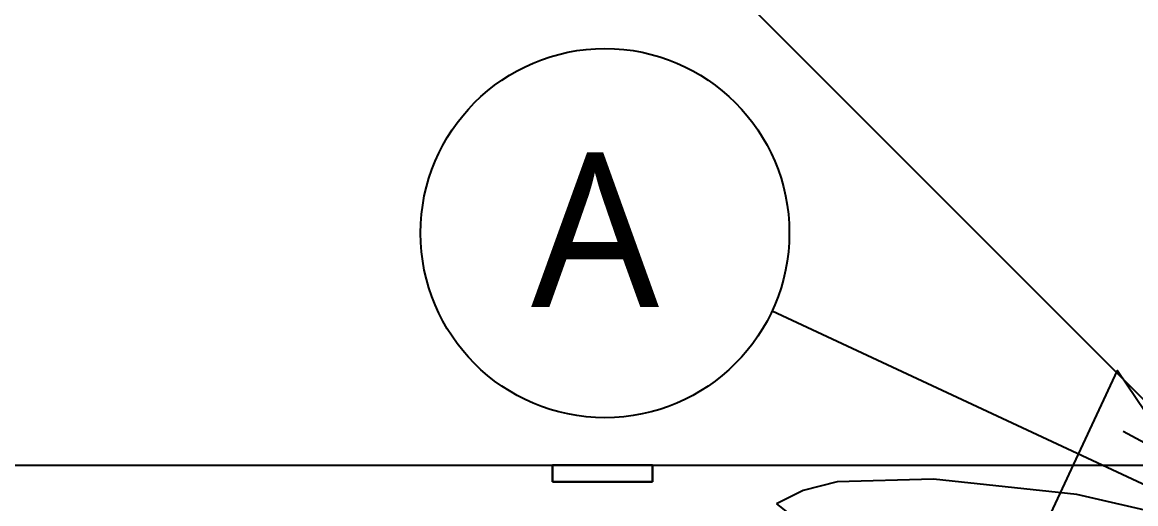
# Model space of a CAD drawing. Header units: metres. Extents: x -7 to 410, y 10 to 287.
# Drawn here: x 127.41 to 145.52, y 119.35 to 127.18 of the extents above; entities that cross this region are included whole.
import ezdxf

# ---------------------------------------------------------------- set-up
doc = ezdxf.new("R2010")
doc.units = ezdxf.units.M
doc.linetypes.add('DASHED', pattern=[4.5, 3, -1.5])
for name, color, linetype in [('DIM', 2, 'Continuous'), ('HIDDEN', 9, 'DASHED'), ('VISIBLE', 3, 'Continuous')]:
    doc.layers.add(name, color=color, linetype=linetype)
doc.styles.add('CHINESE', font='msjh.ttc')

msp = doc.modelspace()

# ---------------------------------------------------------------- linework, layer by layer
at = {"layer": 'DIM', "color": 2}
for p, q in [((147.159, 119.532), (122.606, 144.086)), ((146.857, 119.1), (139.606, 122.481)), ((147.159, 119.532), (145.321, 120.522))]:
    msp.add_line(p, q, dxfattribs=at)
msp.add_lwpolyline([(146.857, 119.1), (143.957, 118.797), (145.225, 121.516)], close=True, dxfattribs=at)
msp.add_circle((136.887, 123.749), 3, dxfattribs=at)
at = {"layer": 'HIDDEN'}
for p, q in [((127.205, 119.977), (127.943, 119.977)), ((127.943, 119.977), (128.794, 119.977)), ((128.794, 119.977), (129.746, 119.977)), ((129.746, 119.977), (130.788, 119.977)), ((130.788, 119.977), (131.905, 119.977)), ((131.905, 119.977), (133.085, 119.977)), ((133.085, 119.977), (134.312, 119.977)), ((134.312, 119.977), (135.571, 119.977)), ((135.571, 119.977), (136.846, 119.977)), ((136.033, 119.977), (136.038, 119.977)), ((136.038, 119.977), (136.033, 119.977)), ((136.033, 119.706), (136.033, 119.977)), ((136.033, 119.977), (136.033, 119.706)), ((136.038, 119.977), (136.053, 119.977)), ((136.053, 119.977), (136.038, 119.977)), ((136.053, 119.977), (136.078, 119.977)), ((136.078, 119.977), (136.053, 119.977)), ((136.078, 119.977), (136.113, 119.977)), ((136.113, 119.977), (136.078, 119.977)), ((136.113, 119.977), (136.157, 119.977)), ((136.157, 119.977), (136.113, 119.977)), ((136.157, 119.977), (136.21, 119.977)), ((136.21, 119.977), (136.157, 119.977)), ((136.21, 119.977), (136.271, 119.977)), ((136.271, 119.977), (136.21, 119.977)), ((136.271, 119.977), (136.339, 119.977)), ((136.339, 119.977), (136.271, 119.977)), ((136.339, 119.977), (136.413, 119.977)), ((136.413, 119.977), (136.339, 119.977)), ((136.413, 119.977), (136.493, 119.977)), ((136.493, 119.977), (136.413, 119.977)), ((136.493, 119.977), (136.577, 119.977)), ((136.577, 119.977), (136.493, 119.977)), ((136.577, 119.977), (136.665, 119.977)), ((136.665, 119.977), (136.577, 119.977)), ((136.665, 119.977), (136.755, 119.977)), ((136.755, 119.977), (136.665, 119.977)), ((136.755, 119.977), (136.846, 119.977)), ((136.846, 119.977), (136.755, 119.977)), ((136.846, 119.977), (138.121, 119.977)), ((136.846, 119.977), (136.937, 119.977)), ((136.937, 119.977), (136.846, 119.977)), ((136.937, 119.977), (137.027, 119.977)), ((137.027, 119.977), (136.937, 119.977)), ((137.027, 119.977), (137.115, 119.977)), ((137.115, 119.977), (137.027, 119.977)), ((137.115, 119.977), (137.199, 119.977)), ((137.199, 119.977), (137.115, 119.977)), ((137.199, 119.977), (137.279, 119.977)), ((137.279, 119.977), (137.199, 119.977)), ((137.279, 119.977), (137.353, 119.977)), ((137.353, 119.977), (137.279, 119.977)), ((137.353, 119.977), (137.421, 119.977)), ((137.421, 119.977), (137.353, 119.977)), ((137.421, 119.977), (137.482, 119.977)), ((137.482, 119.977), (137.421, 119.977)), ((137.482, 119.977), (137.535, 119.977)), ((137.535, 119.977), (137.482, 119.977)), ((137.535, 119.977), (137.579, 119.977)), ((137.579, 119.977), (137.535, 119.977)), ((137.579, 119.977), (137.614, 119.977)), ((137.614, 119.977), (137.579, 119.977)), ((137.614, 119.977), (137.639, 119.977)), ((137.639, 119.977), (137.614, 119.977)), ((137.639, 119.977), (137.654, 119.977)), ((137.654, 119.977), (137.639, 119.977)), ((137.654, 119.977), (137.659, 119.977)), ((137.659, 119.977), (137.654, 119.977)), ((137.659, 119.977), (137.659, 119.706)), ((137.659, 119.706), (137.659, 119.977)), ((138.121, 119.977), (139.38, 119.977)), ((139.38, 119.977), (140.607, 119.977)), ((140.607, 119.977), (141.787, 119.977)), ((141.787, 119.977), (142.904, 119.977)), ((142.904, 119.977), (143.946, 119.977)), ((143.946, 119.977), (144.898, 119.977)), ((144.898, 119.977), (145.749, 119.977)), ((136.038, 119.706), (136.033, 119.706)), ((136.033, 119.706), (136.038, 119.706)), ((136.053, 119.706), (136.038, 119.706)), ((136.038, 119.706), (136.053, 119.706)), ((136.078, 119.706), (136.053, 119.706)), ((136.053, 119.706), (136.078, 119.706)), ((136.113, 119.706), (136.078, 119.706)), ((136.078, 119.706), (136.113, 119.706)), ((136.157, 119.706), (136.113, 119.706)), ((136.113, 119.706), (136.157, 119.706)), ((136.21, 119.706), (136.157, 119.706)), ((136.157, 119.706), (136.21, 119.706)), ((136.271, 119.706), (136.21, 119.706)), ((136.21, 119.706), (136.271, 119.706)), ((136.339, 119.706), (136.271, 119.706)), ((136.271, 119.706), (136.339, 119.706)), ((136.413, 119.706), (136.339, 119.706)), ((136.339, 119.706), (136.413, 119.706)), ((136.493, 119.706), (136.413, 119.706)), ((136.413, 119.706), (136.493, 119.706)), ((136.577, 119.706), (136.493, 119.706)), ((136.493, 119.706), (136.577, 119.706)), ((136.665, 119.706), (136.577, 119.706)), ((136.577, 119.706), (136.665, 119.706)), ((136.755, 119.706), (136.665, 119.706)), ((136.665, 119.706), (136.755, 119.706)), ((136.846, 119.706), (136.755, 119.706)), ((136.755, 119.706), (136.846, 119.706)), ((136.846, 119.706), (136.937, 119.706)), ((136.937, 119.706), (136.846, 119.706)), ((136.937, 119.706), (137.027, 119.706)), ((137.027, 119.706), (136.937, 119.706)), ((137.027, 119.706), (137.115, 119.706)), ((137.115, 119.706), (137.027, 119.706)), ((137.115, 119.706), (137.199, 119.706)), ((137.199, 119.706), (137.115, 119.706)), ((137.199, 119.706), (137.279, 119.706)), ((137.279, 119.706), (137.199, 119.706)), ((137.279, 119.706), (137.353, 119.706)), ((137.353, 119.706), (137.279, 119.706)), ((137.353, 119.706), (137.421, 119.706)), ((137.421, 119.706), (137.353, 119.706)), ((137.421, 119.706), (137.482, 119.706)), ((137.482, 119.706), (137.421, 119.706)), ((137.482, 119.706), (137.535, 119.706)), ((137.535, 119.706), (137.482, 119.706)), ((137.535, 119.706), (137.579, 119.706)), ((137.579, 119.706), (137.535, 119.706)), ((137.579, 119.706), (137.614, 119.706)), ((137.614, 119.706), (137.579, 119.706)), ((137.614, 119.706), (137.639, 119.706)), ((137.639, 119.706), (137.614, 119.706)), ((137.639, 119.706), (137.654, 119.706)), ((137.654, 119.706), (137.639, 119.706)), ((137.654, 119.706), (137.659, 119.706)), ((137.659, 119.706), (137.654, 119.706)), ((140.667, 119.706), (140.111, 119.564)), ((142.231, 119.748), (140.667, 119.706)), ((144.566, 119.503), (142.231, 119.748)), ((140.111, 119.564), (139.678, 119.351)), ((147.269, 118.875), (144.566, 119.503)), ((139.678, 119.351), (140.445, 118.753))]:
    msp.add_line(p, q, dxfattribs=at)
at = {"layer": 'VISIBLE'}
msp.add_line((125.459, 119.977), (148.233, 119.977), dxfattribs=at)

# ---------------------------------------------------------------- texts
at = {"layer": 'DIM', "color": 2, "style": 'CHINESE'}
msp.add_text('A', height=2.5, dxfattribs=at).set_placement((135.687, 122.549))

doc.saveas('drawing.dxf')
